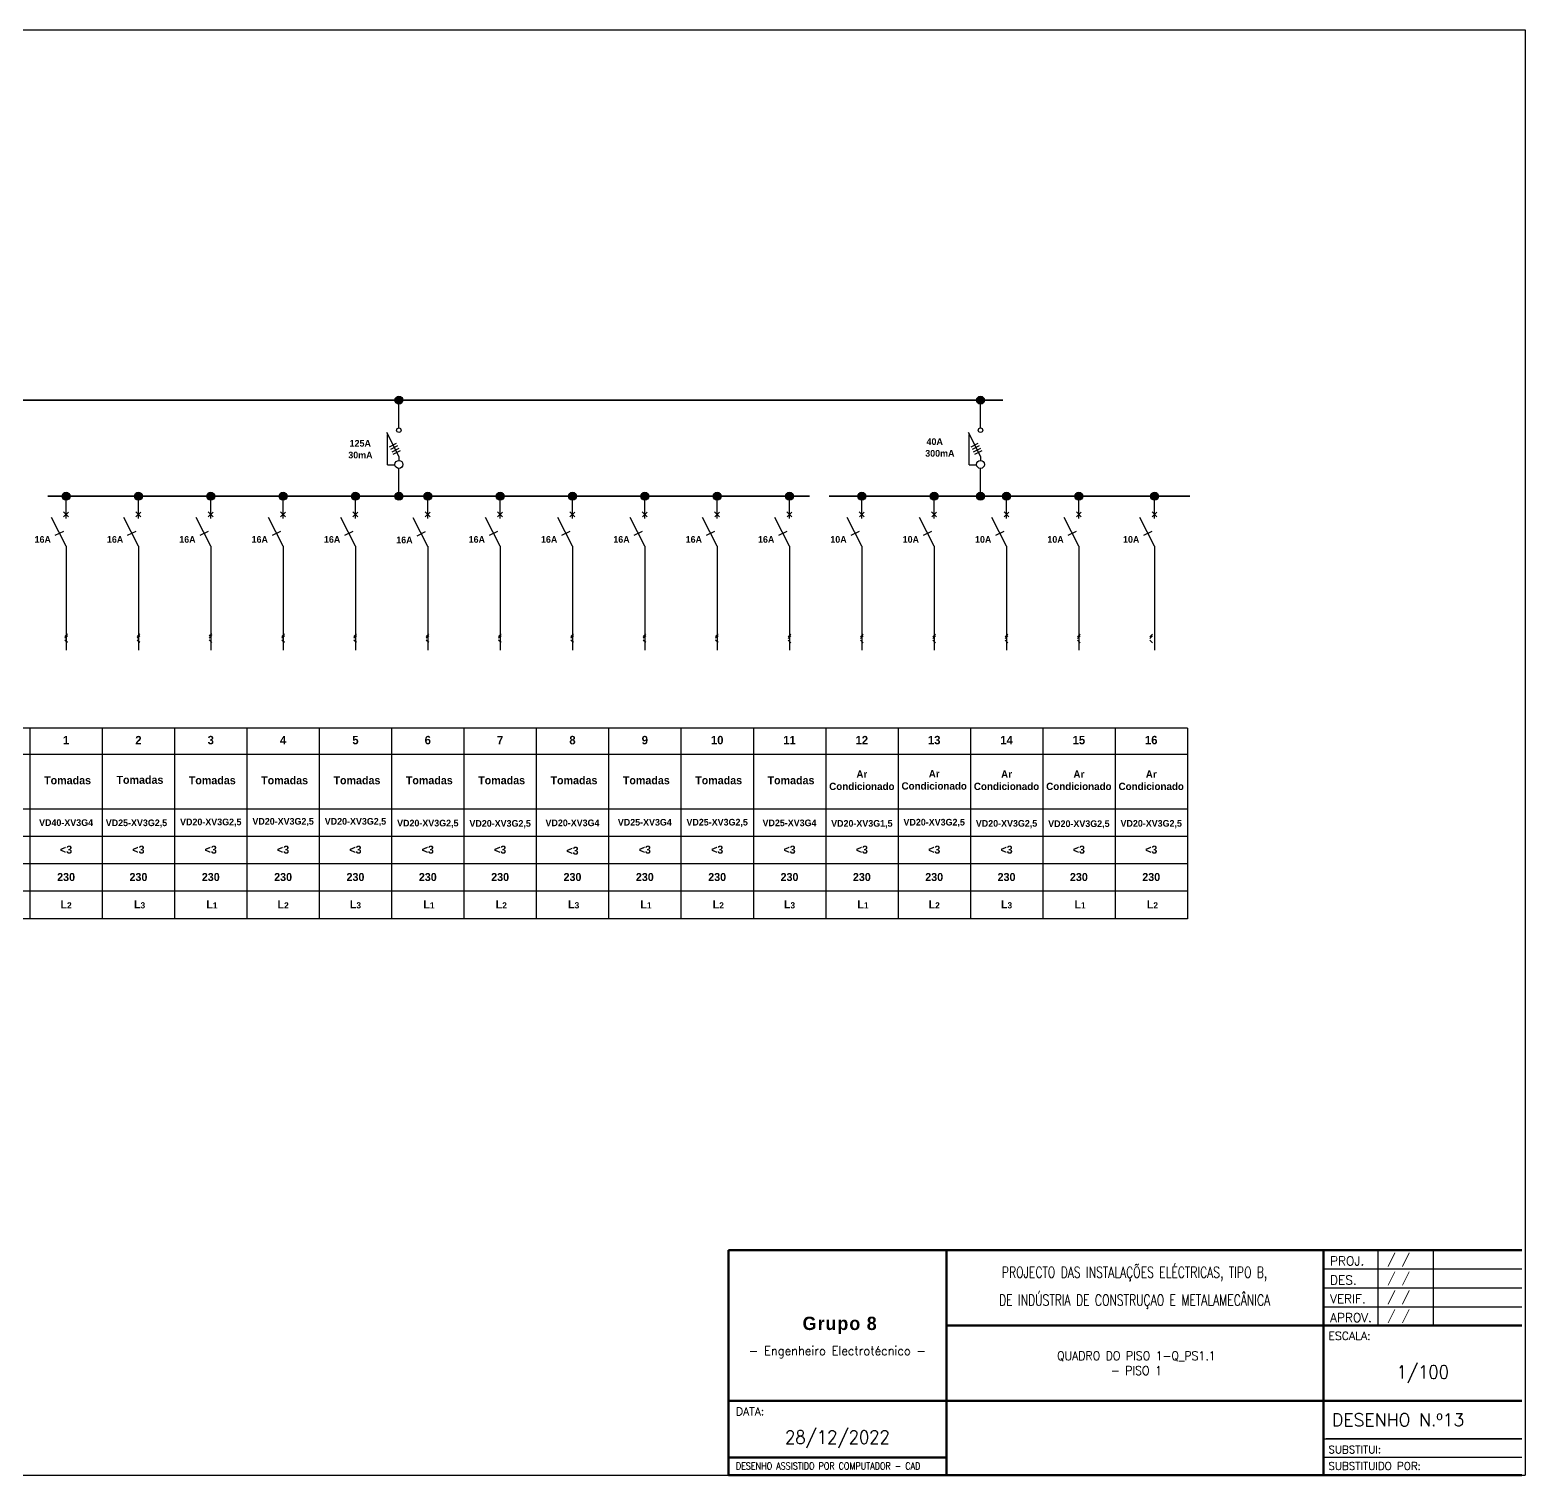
# Model space of a CAD drawing. Extents: x -8 to 729, y -363 to 534.
# Drawn here: x 453 to 520.4, y -208.3 to -143.2 of the extents above; entities that cross this region are included whole.
import ezdxf
from ezdxf.enums import TextEntityAlignment as Align

# ---------------------------------------------------------------- set-up
doc = ezdxf.new("R2010")
doc.units = 0
doc.header["$LTSCALE"] = 0.8
doc.header["$MEASUREMENT"] = 0
doc.linetypes.add('HIDDEN', pattern=[0.375, 0.25, -0.125])
for name, color, linetype in [('7', 7, 'CONTINUOUS'), ('Desenho base', 7, 'CONTINUOUS'), ('Quadros Eléctricos', 41, 'CONTINUOUS')]:
    doc.layers.add(name, color=color, linetype=linetype)
doc.styles.add('Century Gothic', font='GOTHICB.TTF')
doc.styles.add('ROMANS', font='romans', dxfattribs={"width": 0.9})
doc.styles.get("Standard").update_dxf_attribs({"font": 'ROMANS'})

msp = doc.modelspace()

# ---------------------------------------------------------------- hatches: boundary and pattern name
at = {"layer": 'Quadros Eléctricos'}
for points in [[(469.676, -159.673, 1), (469.676, -160.03, 1)], [(495.885, -159.673, 1), (495.885, -160.03, 1)], [(454.677, -164.004, 1), (454.677, -164.361, 1)], [(457.937, -164.004, 1), (457.937, -164.361, 1)], [(461.197, -164.004, 1), (461.197, -164.361, 1)], [(464.457, -164.004, 1), (464.457, -164.361, 1)], [(467.717, -164.004, 1), (467.717, -164.361, 1)], [(469.676, -164.004, 1), (469.676, -164.361, 1)], [(470.978, -164.004, 1), (470.978, -164.361, 1)], [(474.238, -164.004, 1), (474.238, -164.361, 1)], [(477.498, -164.004, 1), (477.498, -164.361, 1)], [(480.758, -164.004, 1), (480.758, -164.361, 1)], [(484.018, -164.004, 1), (484.018, -164.361, 1)], [(487.277, -164.004, 1), (487.277, -164.361, 1)], [(490.537, -164.004, 1), (490.537, -164.361, 1)], [(493.797, -164.004, 1), (493.797, -164.361, 1)], [(495.885, -164.004, 1), (495.885, -164.361, 1)], [(497.057, -164.004, 1), (497.057, -164.361, 1)], [(500.317, -164.004, 1), (500.317, -164.361, 1)], [(503.729, -164.004, 1), (503.729, -164.361, 1)]]:
    msp.add_hatch(color=7, dxfattribs=at).paths.add_polyline_path(points)

# ---------------------------------------------------------------- linework, layer by layer
at = {"layer": '7'}
for p in [(520.426, -143.17), (381.586, -208.285)]:
    msp.add_line(p, (520.426, -208.285), dxfattribs=at)
at = {"layer": 'Desenho base'}
for p, q in [((381.586, -143.17), (520.426, -143.17)), ((454.737, -170.387, 0), (454.618, -170.505, 0)), ((454.737, -170.464, 0), (454.618, -170.582, 0)), ((457.997, -170.387, 0), (457.878, -170.505, 0)), ((457.997, -170.464, 0), (457.878, -170.582, 0)), ((461.244, -170.374, 0), (461.126, -170.493, 0)), ((461.244, -170.452, 0), (461.126, -170.57, 0)), ((464.517, -170.387, 0), (464.398, -170.505, 0)), ((464.517, -170.464, 0), (464.398, -170.582, 0)), ((467.767, -170.387, 0), (467.648, -170.505, 0)), ((467.767, -170.464, 0), (467.648, -170.582, 0)), ((471.027, -170.387, 0), (470.908, -170.505, 0)), ((471.027, -170.464, 0), (470.908, -170.582, 0)), ((474.287, -170.387, 0), (474.168, -170.505, 0)), ((474.287, -170.464, 0), (474.168, -170.582, 0)), ((477.547, -170.387, 0), (477.428, -170.505, 0)), ((477.547, -170.464, 0), (477.428, -170.582, 0)), ((480.807, -170.387, 0), (480.688, -170.505, 0)), ((480.807, -170.464, 0), (480.688, -170.582, 0)), ((484.067, -170.387, 0), (483.948, -170.505, 0)), ((484.067, -170.464, 0), (483.948, -170.582, 0)), ((487.337, -170.397, 0), (487.218, -170.515, 0)), ((490.597, -170.397, 0), (490.478, -170.515, 0)), ((493.857, -170.397, 0), (493.738, -170.515, 0)), ((497.116, -170.396, 0), (496.998, -170.514, 0)), ((500.376, -170.396, 0), (500.258, -170.514, 0)), ((503.636, -170.396, 0), (503.518, -170.514, 0)), ((454.737, -170.777, 0), (454.618, -170.659, 0)), ((457.997, -170.777, 0), (457.878, -170.659, 0)), ((461.244, -170.765, 0), (461.126, -170.647, 0)), ((464.517, -170.777, 0), (464.398, -170.659, 0)), ((467.767, -170.777, 0), (467.648, -170.659, 0)), ((471.027, -170.777, 0), (470.908, -170.659, 0)), ((474.287, -170.777, 0), (474.168, -170.659, 0)), ((477.547, -170.777, 0), (477.428, -170.659, 0)), ((480.807, -170.777, 0), (480.688, -170.659, 0)), ((484.067, -170.777, 0), (483.948, -170.659, 0)), ((487.337, -170.474, 0), (487.218, -170.592, 0)), ((487.337, -170.787, 0), (487.218, -170.669, 0)), ((490.597, -170.474, 0), (490.478, -170.592, 0)), ((490.597, -170.787, 0), (490.478, -170.669, 0)), ((493.857, -170.474, 0), (493.738, -170.592, 0)), ((493.857, -170.787, 0), (493.738, -170.669, 0)), ((497.116, -170.473, 0), (496.998, -170.591, 0)), ((497.116, -170.786, 0), (496.998, -170.668, 0)), ((500.376, -170.473, 0), (500.258, -170.591, 0)), ((500.376, -170.786, 0), (500.258, -170.668, 0)), ((503.636, -170.473, 0), (503.518, -170.591, 0)), ((503.636, -170.786, 0), (503.518, -170.668, 0))]:
    msp.add_line(p, q, dxfattribs=at)
at = {"layer": 'Desenho base', "lineweight": 120}
for p, q in [((520.286, -198.145), (484.526, -198.145)), ((484.526, -198.145), (484.526, -208.285)), ((520.286, -208.285), (484.526, -208.285))]:
    msp.add_line(p, q, dxfattribs=at)
at = {"layer": 'Desenho base', "lineweight": 60}
for p, q in [((494.346, -198.145), (494.346, -208.285)), ((511.346, -198.145), (511.346, -208.285)), ((494.346, -201.545), (520.286, -201.545)), ((484.526, -204.945), (520.286, -204.945)), ((494.346, -207.495), (484.526, -207.495))]:
    msp.add_line(p, q, dxfattribs=at)
at = {"layer": 'Desenho base', "lineweight": 30}
for p, q in [((513.786, -198.145), (513.786, -201.545)), ((516.286, -198.145), (516.286, -201.545)), ((511.346, -198.995), (520.286, -198.995)), ((511.346, -199.845), (520.286, -199.845)), ((511.346, -200.697), (520.286, -200.697)), ((511.346, -206.645), (520.286, -206.645)), ((520.286, -206.645), (511.466, -206.645)), ((520.286, -207.495), (511.346, -207.495))]:
    msp.add_line(p, q, dxfattribs=at)
at = {"layer": 'Quadros Eléctricos'}
for p, q in [((469.676, -161.105, 0), (469.676, -159.851, 0)), ((495.885, -161.105, 0), (495.885, -159.851, 0)), ((469.118, -161.292, 0), (469.676, -162.388, 0)), ((495.327, -161.292, 0), (495.885, -162.388, 0)), ((469.676, -162.388, 0), (469.676, -162.568, 0)), ((469.676, -164.182, 0), (469.676, -162.929, 0)), ((495.885, -162.388, 0), (495.885, -162.568, 0)), ((495.885, -163.615, 0), (495.885, -162.929, 0)), ((495.885, -164.182, 0), (495.885, -162.929, 0)), ((454.677, -165.182, 0), (454.677, -164.182, 0)), ((457.937, -165.182, 0), (457.937, -164.182, 0)), ((461.197, -165.182, 0), (461.197, -164.182, 0)), ((464.457, -165.182, 0), (464.457, -164.182, 0)), ((467.717, -165.182, 0), (467.717, -164.182, 0)), ((470.978, -165.182, 0), (470.978, -164.182, 0)), ((474.238, -165.182, 0), (474.238, -164.182, 0)), ((477.498, -165.182, 0), (477.498, -164.182, 0)), ((480.758, -165.182, 0), (480.758, -164.182, 0)), ((484.018, -165.182, 0), (484.018, -164.182, 0)), ((487.277, -165.182, 0), (487.277, -164.182, 0)), ((490.537, -165.182, 0), (490.537, -164.182, 0)), ((493.797, -165.182, 0), (493.797, -164.182, 0)), ((497.057, -165.182, 0), (497.057, -164.182, 0)), ((500.317, -165.182, 0), (500.317, -164.182, 0)), ((503.728, -165.182, 0), (503.728, -164.182, 0)), ((464.457, -165.182, 0), (464.457, -164.917, 0)), ((467.717, -165.182, 0), (467.717, -164.917, 0)), ((480.758, -165.182, 0), (480.758, -164.917, 0)), ((484.018, -165.182, 0), (484.018, -164.917, 0)), ((497.057, -165.182, 0), (497.057, -164.917, 0)), ((500.317, -165.182, 0), (500.317, -164.917, 0)), ((503.728, -165.182, 0), (503.728, -164.917, 0)), ((454.677, -166.424, 0), (454.02, -165.133, 0)), ((457.937, -166.424, 0), (457.28, -165.133, 0)), ((461.197, -166.424, 0), (460.54, -165.133, 0)), ((464.457, -166.424, 0), (463.8, -165.133, 0)), ((467.717, -166.424, 0), (467.06, -165.133, 0)), ((470.978, -166.448, 0), (470.32, -165.158, 0)), ((474.238, -166.424, 0), (473.58, -165.133, 0)), ((477.498, -166.424, 0), (476.84, -165.133, 0)), ((480.758, -166.424, 0), (480.1, -165.133, 0)), ((484.018, -166.424, 0), (483.36, -165.133, 0)), ((487.277, -166.424, 0), (486.62, -165.133, 0)), ((490.537, -166.424, 0), (489.88, -165.133, 0)), ((493.797, -166.424, 0), (493.14, -165.133, 0)), ((497.057, -166.424, 0), (496.4, -165.133, 0)), ((500.317, -166.424, 0), (499.66, -165.133, 0)), ((503.727, -166.424, 0), (503.07, -165.133, 0)), ((454.677, -166.424, 0), (454.677, -171.118, 0)), ((457.937, -166.424, 0), (457.937, -171.118, 0)), ((461.197, -166.424, 0), (461.197, -171.118, 0)), ((464.457, -166.424, 0), (464.457, -171.118, 0)), ((467.717, -166.424, 0), (467.717, -171.118, 0)), ((470.978, -166.424, 0), (470.978, -171.118, 0)), ((474.238, -166.424, 0), (474.238, -171.118, 0)), ((477.498, -166.424, 0), (477.498, -171.118, 0)), ((480.758, -166.424, 0), (480.758, -171.118, 0)), ((484.018, -166.424, 0), (484.018, -171.118, 0)), ((487.277, -166.424, 0), (487.277, -171.118, 0)), ((490.537, -166.424, 0), (490.537, -171.118, 0)), ((493.797, -166.424, 0), (493.797, -171.118, 0)), ((497.057, -166.424, 0), (497.057, -171.118, 0)), ((500.317, -166.424, 0), (500.317, -171.118, 0)), ((503.727, -166.424, 0), (503.727, -171.118, 0)), ((453.048, -174.635, 0), (449.788, -174.635, 0)), ((453.048, -174.635, 0), (453.048, -183.216, 0)), ((456.308, -174.635, 0), (453.048, -174.635, 0)), ((453.048, -174.635, 0), (453.048, -183.216, 0)), ((453.048, -174.635, 0), (453.048, -183.216, 0)), ((456.308, -174.635, 0), (456.308, -183.216, 0)), ((459.568, -174.635, 0), (456.308, -174.635, 0)), ((456.308, -174.635, 0), (456.308, -183.216, 0)), ((459.568, -174.635, 0), (459.568, -183.216, 0)), ((462.828, -174.635, 0), (459.568, -174.635, 0)), ((459.568, -174.635, 0), (459.568, -183.216, 0)), ((459.568, -174.635, 0), (459.568, -183.216, 0)), ((459.568, -174.635, 0), (459.568, -183.216, 0)), ((462.828, -174.635, 0), (462.828, -183.216, 0)), ((466.088, -174.635, 0), (462.828, -174.635, 0)), ((462.828, -174.635, 0), (462.828, -183.216, 0)), ((462.828, -174.635, 0), (462.828, -183.216, 0)), ((462.828, -174.635, 0), (462.828, -183.216, 0)), ((466.088, -174.635, 0), (466.088, -183.216, 0)), ((469.348, -174.635, 0), (466.088, -174.635, 0)), ((466.088, -174.635, 0), (466.088, -183.216, 0)), ((466.088, -174.635, 0), (466.088, -183.216, 0)), ((466.088, -174.635, 0), (466.088, -183.216, 0)), ((469.348, -174.635, 0), (469.348, -183.216, 0)), ((472.608, -174.635, 0), (469.348, -174.635, 0)), ((469.348, -174.635, 0), (469.348, -183.216, 0)), ((469.348, -174.635, 0), (469.348, -183.216, 0)), ((469.348, -174.635, 0), (469.348, -183.216, 0)), ((472.608, -174.635, 0), (472.608, -183.216, 0)), ((475.868, -174.635, 0), (472.608, -174.635, 0)), ((472.608, -174.635, 0), (472.608, -183.216, 0)), ((472.608, -174.635, 0), (472.608, -183.216, 0)), ((475.868, -174.635, 0), (475.868, -183.216, 0)), ((479.128, -174.635, 0), (475.868, -174.635, 0)), ((475.868, -174.635, 0), (475.868, -183.216, 0)), ((475.868, -174.635, 0), (475.868, -183.216, 0)), ((479.128, -174.635, 0), (479.128, -183.216, 0)), ((482.388, -174.635, 0), (479.128, -174.635, 0)), ((479.128, -174.635, 0), (479.128, -183.216, 0)), ((479.128, -174.635, 0), (479.128, -183.216, 0)), ((482.388, -174.635, 0), (482.388, -183.216, 0)), ((485.648, -174.635, 0), (482.388, -174.635, 0)), ((482.388, -174.635, 0), (482.388, -183.216, 0)), ((482.388, -174.635, 0), (482.388, -183.216, 0)), ((485.648, -174.635, 0), (485.648, -183.216, 0)), ((488.908, -174.635, 0), (485.648, -174.635, 0)), ((492.168, -174.635, 0), (488.908, -174.635, 0)), ((488.908, -174.635, 0), (488.908, -183.216, 0)), ((488.908, -174.635, 0), (488.908, -183.216, 0)), ((488.908, -174.635, 0), (488.908, -183.216, 0)), ((492.168, -174.635, 0), (492.168, -183.216, 0)), ((495.428, -174.635, 0), (492.168, -174.635, 0)), ((492.168, -174.635, 0), (492.168, -183.216, 0)), ((492.168, -174.635, 0), (492.168, -183.216, 0)), ((492.168, -174.635, 0), (492.168, -183.216, 0)), ((495.428, -174.635, 0), (495.428, -183.216, 0)), ((498.688, -174.635, 0), (495.428, -174.635, 0)), ((495.428, -174.635, 0), (495.428, -183.216, 0)), ((495.428, -174.635, 0), (495.428, -183.216, 0)), ((495.428, -174.635, 0), (495.428, -183.216, 0)), ((498.688, -174.635, 0), (498.688, -183.216, 0)), ((501.948, -174.635, 0), (498.688, -174.635, 0)), ((498.688, -174.635, 0), (498.688, -183.216, 0)), ((498.688, -174.635, 0), (498.688, -183.216, 0)), ((498.688, -174.635, 0), (498.688, -183.216, 0)), ((501.948, -174.635, 0), (501.948, -183.216, 0)), ((505.208, -174.635, 0), (501.948, -174.635, 0)), ((501.948, -174.635, 0), (501.948, -183.216, 0)), ((501.948, -174.635, 0), (501.948, -183.216, 0)), ((501.948, -174.635, 0), (501.948, -183.216, 0)), ((505.208, -174.635, 0), (505.208, -183.216, 0)), ((505.208, -174.635, 0), (505.208, -183.216, 0)), ((505.208, -174.635, 0), (505.208, -183.216, 0)), ((453.048, -175.812, 0), (449.788, -175.812, 0)), ((456.308, -175.812, 0), (453.048, -175.812, 0)), ((459.568, -175.812, 0), (456.308, -175.812, 0)), ((462.828, -175.812, 0), (459.568, -175.812, 0)), ((466.088, -175.812, 0), (462.828, -175.812, 0)), ((469.348, -175.812, 0), (466.088, -175.812, 0)), ((472.608, -175.812, 0), (469.348, -175.812, 0)), ((475.868, -175.812, 0), (472.608, -175.812, 0)), ((479.128, -175.812, 0), (475.868, -175.812, 0)), ((482.388, -175.812, 0), (479.128, -175.812, 0)), ((485.648, -175.812, 0), (482.388, -175.812, 0)), ((488.908, -175.812, 0), (485.648, -175.812, 0)), ((492.168, -175.812, 0), (488.908, -175.812, 0)), ((495.428, -175.812, 0), (492.168, -175.812, 0)), ((498.688, -175.812, 0), (495.428, -175.812, 0)), ((501.948, -175.812, 0), (498.688, -175.812, 0)), ((505.208, -175.812, 0), (501.948, -175.812, 0)), ((453.048, -178.28, 0), (449.788, -178.28, 0)), ((456.308, -178.28, 0), (453.048, -178.28, 0)), ((459.568, -178.28, 0), (456.308, -178.28, 0)), ((462.828, -178.28, 0), (459.568, -178.28, 0)), ((466.088, -178.28, 0), (462.828, -178.28, 0)), ((469.348, -178.28, 0), (466.088, -178.28, 0)), ((472.608, -178.28, 0), (469.348, -178.28, 0)), ((475.868, -178.28, 0), (472.608, -178.28, 0)), ((479.128, -178.28, 0), (475.868, -178.28, 0)), ((482.388, -178.28, 0), (479.128, -178.28, 0)), ((485.648, -178.28, 0), (482.388, -178.28, 0)), ((488.908, -178.28, 0), (485.648, -178.28, 0)), ((492.168, -178.28, 0), (488.908, -178.28, 0)), ((495.428, -178.28, 0), (492.168, -178.28, 0)), ((498.688, -178.28, 0), (495.428, -178.28, 0)), ((501.948, -178.28, 0), (498.688, -178.28, 0)), ((505.208, -178.28, 0), (501.948, -178.28, 0)), ((453.048, -179.514, 0), (449.788, -179.514, 0)), ((456.308, -179.514, 0), (453.048, -179.514, 0)), ((459.568, -179.514, 0), (456.308, -179.514, 0)), ((462.828, -179.514, 0), (459.568, -179.514, 0)), ((466.088, -179.514, 0), (462.828, -179.514, 0)), ((469.348, -179.514, 0), (466.088, -179.514, 0)), ((472.608, -179.514, 0), (469.348, -179.514, 0)), ((475.868, -179.514, 0), (472.608, -179.514, 0)), ((479.128, -179.514, 0), (475.868, -179.514, 0)), ((482.388, -179.514, 0), (479.128, -179.514, 0)), ((485.648, -179.514, 0), (482.388, -179.514, 0)), ((488.908, -179.514, 0), (485.648, -179.514, 0)), ((492.168, -179.514, 0), (488.908, -179.514, 0)), ((495.428, -179.514, 0), (492.168, -179.514, 0)), ((498.688, -179.514, 0), (495.428, -179.514, 0)), ((501.948, -179.514, 0), (498.688, -179.514, 0)), ((505.208, -179.514, 0), (501.948, -179.514, 0)), ((453.048, -180.748, 0), (449.788, -180.748, 0)), ((456.308, -180.748, 0), (453.048, -180.748, 0)), ((459.568, -180.748, 0), (456.308, -180.748, 0)), ((462.828, -180.748, 0), (459.568, -180.748, 0)), ((466.088, -180.748, 0), (462.828, -180.748, 0)), ((469.348, -180.748, 0), (466.088, -180.748, 0)), ((472.608, -180.748, 0), (469.348, -180.748, 0)), ((475.868, -180.748, 0), (472.608, -180.748, 0)), ((479.128, -180.748, 0), (475.868, -180.748, 0)), ((482.388, -180.748, 0), (479.128, -180.748, 0)), ((485.648, -180.748, 0), (482.388, -180.748, 0)), ((488.908, -180.748, 0), (485.648, -180.748, 0)), ((492.168, -180.748, 0), (488.908, -180.748, 0)), ((495.428, -180.748, 0), (492.168, -180.748, 0)), ((498.688, -180.748, 0), (495.428, -180.748, 0)), ((501.948, -180.748, 0), (498.688, -180.748, 0)), ((505.208, -180.748, 0), (501.948, -180.748, 0)), ((453.048, -181.982, 0), (449.788, -181.982, 0)), ((456.308, -181.982, 0), (453.048, -181.982, 0)), ((459.568, -181.982, 0), (456.308, -181.982, 0)), ((462.828, -181.982, 0), (459.568, -181.982, 0)), ((466.088, -181.982, 0), (462.828, -181.982, 0)), ((469.348, -181.982, 0), (466.088, -181.982, 0)), ((472.608, -181.982, 0), (469.348, -181.982, 0)), ((475.868, -181.982, 0), (472.608, -181.982, 0)), ((479.128, -181.982, 0), (475.868, -181.982, 0)), ((482.388, -181.982, 0), (479.128, -181.982, 0)), ((485.648, -181.982, 0), (482.388, -181.982, 0)), ((488.908, -181.982, 0), (485.648, -181.982, 0)), ((492.168, -181.982, 0), (488.908, -181.982, 0)), ((495.428, -181.982, 0), (492.168, -181.982, 0)), ((498.688, -181.982, 0), (495.428, -181.982, 0)), ((501.948, -181.982, 0), (498.688, -181.982, 0)), ((505.208, -181.982, 0), (501.948, -181.982, 0)), ((453.048, -183.216, 0), (449.788, -183.216, 0)), ((456.308, -183.216, 0), (453.048, -183.216, 0)), ((459.568, -183.216, 0), (456.308, -183.216, 0)), ((462.828, -183.216, 0), (459.568, -183.216, 0)), ((466.088, -183.216, 0), (462.828, -183.216, 0)), ((469.348, -183.216, 0), (466.088, -183.216, 0)), ((472.608, -183.216, 0), (469.348, -183.216, 0)), ((475.868, -183.216, 0), (472.608, -183.216, 0)), ((479.128, -183.216, 0), (475.868, -183.216, 0)), ((482.388, -183.216, 0), (479.128, -183.216, 0)), ((485.648, -183.216, 0), (482.388, -183.216, 0)), ((488.908, -183.216, 0), (485.648, -183.216, 0)), ((492.168, -183.216, 0), (488.908, -183.216, 0)), ((495.428, -183.216, 0), (492.168, -183.216, 0)), ((498.688, -183.216, 0), (495.428, -183.216, 0)), ((501.948, -183.216, 0), (498.688, -183.216, 0)), ((505.208, -183.216, 0), (501.948, -183.216, 0))]:
    msp.add_line(p, q, dxfattribs=at)
at = {"layer": 'Quadros Eléctricos', "color": 7}
for p, q in [((469.169, -162.764, 0), (469.169, -161.407, 0)), ((495.378, -162.764, 0), (495.378, -161.407, 0)), ((469.251, -161.951, 0), (469.572, -161.787, 0)), ((469.309, -162.064, 0), (469.63, -161.901, 0)), ((469.366, -162.178, 0), (469.688, -162.014, 0)), ((469.424, -162.292, 0), (469.746, -162.128, 0)), ((495.46, -161.951, 0), (495.781, -161.787, 0)), ((495.517, -162.064, 0), (495.839, -161.901, 0)), ((495.575, -162.178, 0), (495.897, -162.014, 0)), ((495.633, -162.292, 0), (495.955, -162.128, 0)), ((469.169, -162.764, 0), (469.496, -162.764, 0)), ((495.378, -162.764, 0), (495.705, -162.764, 0)), ((454.564, -164.891, 0), (454.786, -165.114, 0)), ((454.786, -164.895, 0), (454.566, -165.116, 0)), ((457.824, -164.891, 0), (458.046, -165.114, 0)), ((458.046, -164.895, 0), (457.826, -165.116, 0)), ((461.084, -164.891, 0), (461.306, -165.114, 0)), ((461.306, -164.895, 0), (461.086, -165.116, 0)), ((464.344, -164.891, 0), (464.566, -165.114, 0)), ((464.566, -164.895, 0), (464.346, -165.116, 0)), ((467.604, -164.891, 0), (467.826, -165.114, 0)), ((467.826, -164.895, 0), (467.606, -165.116, 0)), ((470.865, -164.891, 0), (471.087, -165.114, 0)), ((471.087, -164.895, 0), (470.866, -165.116, 0)), ((474.125, -164.891, 0), (474.347, -165.114, 0)), ((474.347, -164.895, 0), (474.126, -165.116, 0)), ((477.385, -164.891, 0), (477.607, -165.114, 0)), ((477.607, -164.895, 0), (477.386, -165.116, 0)), ((480.645, -164.891, 0), (480.867, -165.114, 0)), ((480.867, -164.895, 0), (480.646, -165.116, 0)), ((483.905, -164.891, 0), (484.127, -165.114, 0)), ((484.127, -164.895, 0), (483.906, -165.116, 0)), ((487.164, -164.891, 0), (487.386, -165.114, 0)), ((487.386, -164.895, 0), (487.166, -165.116, 0)), ((490.424, -164.891, 0), (490.646, -165.114, 0)), ((490.646, -164.895, 0), (490.426, -165.116, 0)), ((493.684, -164.891, 0), (493.906, -165.114, 0)), ((493.906, -164.895, 0), (493.686, -165.116, 0)), ((496.944, -164.891, 0), (497.166, -165.114, 0)), ((497.166, -164.895, 0), (496.946, -165.116, 0)), ((500.204, -164.891, 0), (500.426, -165.114, 0)), ((500.426, -164.895, 0), (500.206, -165.116, 0)), ((503.615, -164.891, 0), (503.838, -165.114, 0)), ((503.838, -164.895, 0), (503.617, -165.116, 0)), ((454.193, -165.941, 0), (454.571, -165.748, 0)), ((457.453, -165.941, 0), (457.831, -165.748, 0)), ((460.713, -165.941, 0), (461.091, -165.748, 0)), ((463.973, -165.941, 0), (464.351, -165.748, 0)), ((467.233, -165.941, 0), (467.611, -165.748, 0)), ((473.754, -165.941, 0), (474.132, -165.748, 0)), ((477.014, -165.941, 0), (477.392, -165.748, 0)), ((480.274, -165.941, 0), (480.652, -165.748, 0)), ((483.534, -165.941, 0), (483.912, -165.748, 0)), ((486.793, -165.941, 0), (487.171, -165.748, 0)), ((490.053, -165.941, 0), (490.431, -165.748, 0)), ((493.313, -165.941, 0), (493.691, -165.748, 0)), ((496.573, -165.941, 0), (496.951, -165.748, 0)), ((499.833, -165.941, 0), (500.211, -165.748, 0)), ((503.243, -165.941, 0), (503.622, -165.748, 0)), ((470.494, -165.965, 0), (470.872, -165.773, 0))]:
    msp.add_line(p, q, dxfattribs=at)
at = {"layer": 'Quadros Eléctricos', "color": 7, "const_width": 0.0801, "elevation": 0}
for points in [[(496.899, -159.851), (390.401, -159.851)], [(488.191, -164.182), (453.85, -164.182)], [(505.319, -164.182), (489.055, -164.182)]]:
    msp.add_lwpolyline(points, dxfattribs=at)
at = {"layer": 'Quadros Eléctricos', "color": 7}
for centre, radius in [((469.676, -159.851, 0), 0.178), ((469.676, -159.851, 0), 0.178), ((495.885, -159.851, 0), 0.178), ((495.885, -159.851, 0), 0.178), ((469.676, -161.207, 0), 0.102), ((495.885, -161.207, 0), 0.102), ((469.676, -162.749, 0), 0.18), ((495.885, -162.749, 0), 0.18), ((454.677, -164.182, 0), 0.178), ((457.937, -164.182, 0), 0.178), ((461.197, -164.182, 0), 0.178), ((464.457, -164.182, 0), 0.178), ((467.717, -164.182, 0), 0.178), ((469.676, -164.182, 0), 0.178), ((470.978, -164.182, 0), 0.178), ((474.238, -164.182, 0), 0.178), ((477.498, -164.182, 0), 0.178), ((480.758, -164.182, 0), 0.178), ((484.018, -164.182, 0), 0.178), ((487.277, -164.182, 0), 0.178), ((490.537, -164.182, 0), 0.178), ((493.797, -164.182, 0), 0.178), ((495.885, -164.182, 0), 0.178), ((497.057, -164.182, 0), 0.178), ((500.317, -164.182, 0), 0.178), ((503.729, -164.182, 0), 0.178)]:
    msp.add_circle(centre, radius, dxfattribs=at)

# ---------------------------------------------------------------- texts
at = {"layer": 'Desenho base', "linetype": 'Continuous', "lineweight": 20, "style": 'ROMANS'}
for s, p in [('PROJ.', (511.636, -198.838)), ('DES.', (511.636, -199.695)), ('VERIF.', (511.636, -200.543)), ('APROV.', (511.636, -201.391))]:
    msp.add_text(s, height=0.4, dxfattribs=at).set_placement(p)
at = {"layer": 'Desenho base', "lineweight": 20, "style": 'ROMANS'}
for s, height, p in [(' / /', 0.4, (513.94, -198.747)), (' / /', 0.4, (513.94, -199.597)), (' / /', 0.4, (513.94, -200.449)), (' / /', 0.4, (513.94, -201.299)), ('ESCALA:', 0.36, (511.563, -202.194)), ('DATA:', 0.36, (484.86, -205.594)), ('DESENHO N.º13 ', 0.57, (511.719, -206.08)), ('SUBSTITUI:', 0.34, (511.563, -207.305)), ('SUBSTITUIDO POR:', 0.34, (511.563, -208.045))]:
    msp.add_text(s, height=height, dxfattribs=at).set_placement(p)
at = {"layer": 'Desenho base', "lineweight": 20, "style": 'ROMANS', "width": 0.757635}
msp.add_text('DESENHO ASSISTIDO POR COMPUTADOR - CAD', height=0.304, dxfattribs=at).set_placement((484.86, -208.027), (493.173, -208.027), align=Align.FIT)
at = {"layer": 'Desenho base', "char_height": 0.3603, "attachment_point": 5, "style": 'Century Gothic'}
for s, insert, width in [('\\pxt0;{\\H0.91674x;Ar Condicionado}', (493.798, -176.962, 0), 2.87315), ('\\pxt0; Tomadas  ', (454.678, -176.981, 0), 2.70152), ('\\pxt0; Tomadas', (457.938, -176.962, 0), 2.87315), ('\\pxt0; Tomadas', (461.198, -176.981, 0), 2.87315), ('\\pxt0; Tomadas', (464.458, -176.981, 0), 2.87315), ('\\pxt0; Tomadas', (467.718, -176.981, 0), 2.87315), ('\\pxt0; Tomadas', (470.978, -176.981, 0), 2.87315), ('\\pxt0; Tomadas', (474.238, -176.981, 0), 2.87315), ('\\pxt0; Tomadas', (477.498, -176.981, 0), 2.87315), ('\\pxt0; Tomadas', (480.758, -176.981, 0), 2.87315), ('\\pxt0; Tomadas', (484.018, -176.981, 0), 2.64004), ('\\pxt0; Tomadas', (487.278, -176.981, 0), 2.64004), ('\\pxt0;{\\H0.91674x;Ar Condicionado} ', (490.538, -176.981, 0), 2.81608), ('\\pxt0;{\\H0.91674x;Ar Condicionado}', (497.058, -176.981, 0), 2.87315), ('\\pxt0;{\\H0.91674x;Ar Condicionado}', (500.318, -176.981, 0), 2.87315), ('\\pxt0;{\\H0.91674x;Ar Condicionado}', (503.578, -176.981, 0), 2.87315)]:
    msp.add_mtext(s, dxfattribs=dict(at, insert=insert, width=width))
at = {"layer": 'Desenho base', "linetype": 'HIDDEN', "lineweight": 20, "insert": (502.829, -199.845), "char_height": 0.5, "width": 17.03517, "attachment_point": 5, "line_spacing_factor": 1.5, "style": 'ROMANS'}
msp.add_mtext('\\pxt28;{\\W0.71;PROJECTO DAS INSTALAÇÕES ELÉCTRICAS, TIPO B,\\PDE INDÚSTRIA DE CONSTRUÇAO E METALAMECÂNICA}', dxfattribs=at)
at = {"layer": 'Desenho base', "lineweight": 20, "insert": (489.436, -202.082), "char_height": 1, "attachment_point": 5}
msp.add_mtext_dynamic_manual_height_columns('{\\fVivaldi|b1|i0|c0|p66;\\H0.6x;\\T1.1;\\C7; Grupo 8\\H1.66667x;\\P\\Fromans|c0;\\H0.2x;\\T1;\\P\\H2x;\\W0.95;- Engenheiro Electrotécnico -}', width=9.81896, gutter_width=2, heights=[0], dxfattribs=at)
at = {"layer": 'Desenho base', "lineweight": 20, "attachment_point": 5, "style": 'ROMANS'}
for s, insert, char_height, width in [('\\pxt23;QUADRO DO PISO 1-Q_PS1.1 \\P- PISO 1', (502.906, -203.245), 0.4, 16.6992), ('1/100', (515.816, -203.74), 0.6, 8.94), ('28/12/2022', (489.436, -206.674), 0.6, 9.82)]:
    msp.add_mtext(s, dxfattribs=dict(at, insert=insert, char_height=char_height, width=width))
at = {"layer": 'Quadros Eléctricos', "color": 7, "style": 'Century Gothic'}
for s, p in [('125A', (467.454, -161.947, 0)), ('40A', (493.453, -161.87, 0)), ('30mA', (467.395, -162.475, 0)), ('300mA', (493.394, -162.398, 0)), ('16A', (453.257, -166.278, 0)), ('16A', (456.517, -166.278, 0)), ('16A', (459.777, -166.278, 0)), ('16A', (463.037, -166.278, 0)), ('16A', (466.297, -166.278, 0)), ('16A', (469.557, -166.302, 0)), ('16A', (472.817, -166.278, 0)), ('16A', (476.077, -166.278, 0)), ('16A', (479.337, -166.278, 0)), ('16A', (482.597, -166.278, 0)), ('16A', (485.857, -166.278, 0)), ('10A', (489.117, -166.278, 0)), ('10A', (492.377, -166.278, 0)), ('10A', (495.637, -166.278, 0)), ('10A', (498.897, -166.278, 0)), ('10A', (502.307, -166.278, 0))]:
    msp.add_text(s, height=0.3005, dxfattribs=at).set_placement(p)
at = {"layer": 'Quadros Eléctricos', "color": 7, "attachment_point": 5, "style": 'Century Gothic'}
for s, insert, char_height, width in [('1', (454.678, -175.171, 0), 0.38, 1.7348), ('2', (457.938, -175.171, 0), 0.38, 1.7348), ('3', (461.198, -175.171, 0), 0.38, 1.7348), ('4', (464.458, -175.171, 0), 0.38, 1.7348), ('5', (467.718, -175.171, 0), 0.38, 1.7348), ('6', (470.978, -175.171, 0), 0.38, 1.7348), ('7', (474.238, -175.171, 0), 0.38, 1.7348), ('8', (477.498, -175.171, 0), 0.38, 1.7348), ('9', (480.758, -175.171, 0), 0.38, 1.7348), ('10', (484.018, -175.171, 0), 0.3803, 1.7348), ('11', (487.278, -175.171, 0), 0.3803, 1.7348), ('12', (490.538, -175.171, 0), 0.3803, 1.7348), ('13', (493.798, -175.171, 0), 0.3803, 1.7348), ('14', (497.058, -175.171, 0), 0.3803, 1.7348), ('15', (500.318, -175.171, 0), 0.3803, 1.7348), ('16', (503.578, -175.171, 0), 0.3803, 1.7348), ('VD40-XV3G4', (454.678, -178.889, 0), 0.3, 2.08201), ('VD25-XV3G2,5', (457.849, -178.93, 0), 0.3, 2.08201), ('VD20-XV3G2,5', (461.198, -178.89, 0), 0.3, 2.08201), ('VD20-XV3G2,5', (464.458, -178.863, 0), 0.3, 2.08201), ('VD20-XV3G2,5', (467.718, -178.863, 0), 0.3, 2.08201), ('VD20-XV3G2,5', (470.978, -178.942, 0), 0.3, 2.08201), ('VD20-XV3G2,5', (474.238, -178.956, 0), 0.3, 2.08201), ('VD20-XV3G4', (477.498, -178.901, 0), 0.3, 2.08201), ('VD25-XV3G4', (480.758, -178.873, 0), 0.3, 2.08201), ('VD25-XV3G2,5', (484.018, -178.901, 0), 0.3, 2.08201), ('VD25-XV3G4', (487.278, -178.901, 0), 0.3, 2.08201), ('VD20-XV3G1,5', (490.538, -178.955, 0), 0.3, 2.08201), ('VD20-XV3G2,5', (493.798, -178.901, 0), 0.3, 2.08201), ('VD20-XV3G2,5', (497.058, -178.955, 0), 0.3, 2.08201), ('VD20-XV3G2,5', (500.318, -178.968, 0), 0.3, 2.08201), ('VD20-XV3G2,5', (503.578, -178.954, 0), 0.3, 2.08201), ('<3', (454.678, -180.107, 0), 0.3606, 2.12943), ('<3', (457.938, -180.107, 0), 0.3606, 2.12943), ('<3', (461.198, -180.107, 0), 0.3606, 2.12943), ('<3', (464.458, -180.107, 0), 0.3606, 2.12943), ('<3', (467.718, -180.107, 0), 0.3606, 2.12943), ('<3', (470.978, -180.107, 0), 0.3606, 2.12943), ('<3', (474.238, -180.107, 0), 0.3606, 2.12943), ('<3', (477.498, -180.155, 0), 0.3606, 2.12943), ('<3', (480.758, -180.107, 0), 0.3606, 2.12943), ('<3', (484.018, -180.107, 0), 0.3606, 2.12943), ('<3', (487.278, -180.107, 0), 0.3606, 2.12943), ('<3', (490.538, -180.107, 0), 0.3606, 2.12943), ('<3', (493.798, -180.107, 0), 0.3606, 2.12943), ('<3', (497.058, -180.107, 0), 0.3606, 2.12943), ('<3', (500.318, -180.107, 0), 0.3606, 2.12943), ('<3', (503.578, -180.107, 0), 0.3606, 2.12943), ('230', (454.678, -181.341, 0), 0.3606, 2.12943), ('230', (457.938, -181.341, 0), 0.3606, 2.12943), ('230', (461.198, -181.341, 0), 0.3606, 2.12943), ('230', (464.458, -181.341, 0), 0.3606, 2.12943), ('230', (467.718, -181.341, 0), 0.3606, 2.12943), ('230', (470.978, -181.341, 0), 0.3606, 2.12943), ('230', (474.238, -181.341, 0), 0.3606, 2.12943), ('230', (477.498, -181.341, 0), 0.3606, 2.12943), ('230', (480.758, -181.341, 0), 0.3606, 2.12943), ('230', (484.018, -181.341, 0), 0.3606, 2.12943), ('230', (487.278, -181.341, 0), 0.3606, 2.12943), ('230', (490.538, -181.341, 0), 0.3606, 2.12943), ('230', (493.798, -181.341, 0), 0.3606, 2.12943), ('230', (497.058, -181.341, 0), 0.3606, 2.12943), ('230', (500.318, -181.341, 0), 0.3606, 2.12943), ('230', (503.578, -181.341, 0), 0.3606, 2.12943), ('L{\\H0.77778x;2}', (454.678, -182.575, 0), 0.36059, 2.12943), ('{\\H0.77778x; }L{\\H0.77778x;3}', (457.938, -182.575, 0), 0.36059, 2.12943), ('{\\H0.77778x; }L{\\H0.77778x;1}', (461.198, -182.575, 0), 0.36059, 2.12943), ('L{\\H0.77778x;2}', (464.458, -182.575, 0), 0.36059, 2.12943), ('L{\\H0.77778x;3}', (467.718, -182.575, 0), 0.36059, 2.12943), ('{\\H0.77778x; }L{\\H0.77778x;1}', (470.978, -182.575, 0), 0.36059, 2.12943), ('{\\H0.77778x; \\H1.28571x;L\\H0.77778x;2}', (474.238, -182.575, 0), 0.36059, 2.12943), ('{\\H0.77778x; }L{\\H0.77778x;3}', (477.498, -182.575, 0), 0.36059, 2.12943), ('{\\H0.77778x; }L{\\H0.77778x;1}', (480.758, -182.575, 0), 0.36059, 2.12943), ('{\\H0.77778x; }L{\\H0.77778x;2 }', (484.018, -182.575, 0), 0.36059, 2.12943), ('L{\\H0.77778x;3}', (487.278, -182.575, 0), 0.36059, 2.12943), ('{\\H0.77778x; }L{\\H0.77778x;1}', (490.538, -182.575, 0), 0.36059, 2.12943), ('L{\\H0.77778x;2}', (493.798, -182.575, 0), 0.36059, 2.12943), ('L{\\H0.77778x;3}', (497.058, -182.575, 0), 0.36059, 2.12943), ('{\\H0.77778x; }L{\\H0.77778x;1}', (500.318, -182.575, 0), 0.36059, 2.12943), ('{\\H0.77778x; }L{\\H0.77778x;2}', (503.578, -182.575, 0), 0.36059, 2.12943)]:
    msp.add_mtext(s, dxfattribs=dict(at, insert=insert, char_height=char_height, width=width))

doc.saveas('drawing.dxf')
